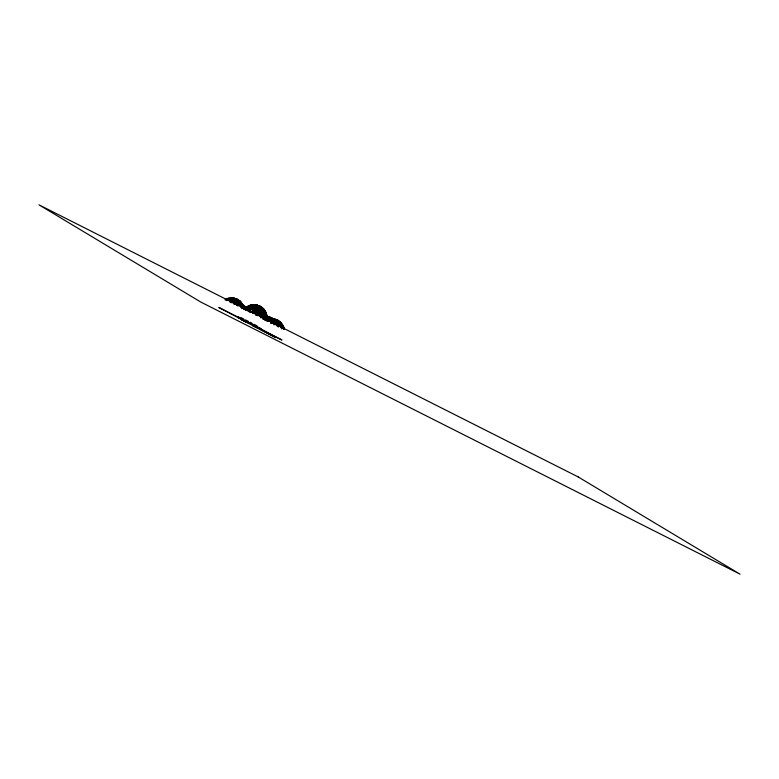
<?xml version="1.0" encoding="UTF-8"?>
<svg xmlns="http://www.w3.org/2000/svg" width="779" height="779" viewBox="0 0 779 779"><rect width="100%" height="100%" fill="white"/><g stroke="black" fill="none" stroke-linecap="round" stroke-linejoin="round"><path stroke-width="1.17" d="M226.066 299.418C234.148 297.588 229.036 298.026 233.359 298.785M248.18 307.997L246.924 307.9L252.143 307.471L249.407 307.9L252.464 308.143M255.648 304.959L257.051 305.68M266.905 316.673L268.502 317.394M254.382 306.468L257.245 308.591L254.168 308.844M274.695 322.603L270.751 322.934L271.959 320.393L274.695 322.603L270.761 322.837M271.959 320.393L270.751 322.934M245.083 308.844L246.067 307.286L243.506 305.904L245.989 307.247M271.939 323.285L274.773 323.051L271.929 323.363M232.123 299.146C233.788 296.468 240.487 301.814 232.123 299.146L233.34 298.191M252.435 307.705C261.238 309.662 247.323 309.497 252.454 307.588M255.921 305.066C265.094 307.111 250.585 306.936 255.94 304.949M267.392 316.693L270.177 317.929L267.236 317.598M273.507 318.932C282.202 321.182 268.395 320.734 273.507 318.932L276.691 320.383L277.188 319.955L273.887 319.03M233.778 298.211C237.673 299.107 237.692 300.49 233.934 298.279M235.015 299.097L236.845 299.302M252.873 307.578L256.096 308.727M255.94 308.669L254.149 308.348M273.926 318.923L275.162 319.799L273.332 318.689L268.122 319.127L265.746 320.179M236.329 299.993C227.614 296.02 235.492 305.066 236.358 299.886M251.374 308.796L255.463 309.253L251.374 308.796L254.197 311.103L255.463 309.253M258.93 306.751C250.215 302.778 258.102 311.814 258.959 306.644M272.514 320.179L276.438 320.617L272.514 320.179L275.23 322.389L276.438 320.617M251.714 324.181L261.462 329.449M253 307.754L255.678 308.932M256.398 305.105C266.087 309 251.607 302.788 257.645 305.748M267.957 316.741L271.102 317.598L270.634 317.92M276.691 320.383L277.188 319.955M229.932 302.174L231.159 299.526L228.081 300.48M230.584 301.356L233.184 297.987C238.939 298.834 243.428 303.606 244.314 309.292L240.847 301.94L236.835 299.769L233.184 297.987L227.974 298.415L225.121 299.701M246.154 310.13L250.263 308.893L249.027 311.532L246.135 310.032M249.689 310.714L252.279 307.345C258.287 308.202 262.776 313.353 263.516 319.254M252.932 307.987L253.759 306.283L249.64 307.423L253.759 306.283M252.951 308.075L253.779 306.381M253.194 308.104L254.246 305.952L259.436 306.527L263.458 308.698L265.746 312.145L267.207 317.024L265.279 319.585M253.545 308.172L254.392 306.381M270.449 322.009L271.238 320.286L267.275 321.376M270.732 322.058L273.332 318.689C278.804 319.526 283.352 323.918 284.267 329.39L281.005 322.642L273.332 318.689L270.936 318.962M262.221 315.31L260.069 311.727L259.319 313.031L262.007 315.183L262.27 317.394M259.797 306.653L263.117 308.65L262.465 309.896M281.024 323.129L282.962 326.586L280.372 324.376L281.122 323.061L283.274 326.654M281.122 323.061L280.372 324.376M235.57 299.389L237.449 299.496L240.847 301.94L238.296 305.67M237.449 299.496L238.997 301.161M254.665 308.757L256.544 308.854L258.092 310.519M264.704 319.945L266.175 317.589L264.811 319.945L264.461 315.904L266.175 317.589M265.736 319.487L266.622 317.881L269.164 319.127M234.021 304.083L237.468 299.331L240.331 301.726M234.304 304.248L235.287 302.603L236.65 305.164M252.863 313.255L253.808 311.668L249.845 311.999M253.126 313.44L256.573 308.698L258.784 310.85M253.399 313.616L254.392 311.97L256.262 315.3M273.857 324.639L274.773 323.051M274.169 324.785L277.616 320.033L283.293 326.099C284.072 329.274 282.748 324.307 283.166 326.713M245.239 309.253L246.495 307.218C254.665 300.996 266.204 307.257 267.207 317.024M246.544 307.462L245.58 309.01L246.612 307.549L248.52 307.686L246.612 307.549M236.943 300.188L239.406 303.226L236.943 300.188L235.657 302.028L239.465 303.138M256.038 309.555L258.501 312.593L256.038 309.555L254.752 311.396L258.56 312.506M259.495 307.033L262.007 309.984L259.495 307.033L258.258 308.786L262.065 309.896M277.11 320.958L279.466 323.879L277.11 320.958L275.873 322.73L279.525 323.791M254.392 311.97L256.223 315.368M237.712 299.594C244.752 303.8 235.307 300.003 237.712 299.594L240.409 301.639M256.807 308.961C255.346 309.214 259.349 309.799 259.504 310.996M259.193 310.948L256.349 309.282M271.705 318.046L271.238 318.368L271.705 318.046L274.393 320.081M277.791 320.403L281.005 322.642L278.454 326.372M280.245 322.282L277.334 320.724L277.86 320.305M226.309 300.46L227.546 298.873M226.407 300.645L227.974 298.415L229.737 298.493M226.913 300.49L228.12 298.63L231.032 299.35L228.12 298.63M241.646 308.085C245.843 306.244 236.982 300.733 241.402 307.053M241.733 308.046L242.97 306.293M242.269 307.812L243.311 306.322L236.835 299.769L227.974 298.415L225.287 299.749M245.395 309.789L246.524 308.182L245.434 309.896M245.512 310.003L247.07 307.783L252.279 307.345L255.931 309.136L259.952 311.298L263.506 319.01M246.057 309.711L247.235 308.026L250.04 308.718L247.235 308.026M247.264 308.133L246.086 309.818L250.01 308.611M246.875 307.053L248.959 307.316L250.147 305.631M267.275 319.799L269.738 319.108L266.476 317.52L265.912 313.08C261.325 309.584 256.038 306.858 250.575 305.173L249.017 307.393L246.495 307.218L243.145 305.397L240.059 301.843L242.999 305.212L244.109 309.01M250.721 305.387L249.514 307.247L253.642 306.108L250.721 305.387L253.613 306.001M262.065 315.651L259.388 313.479L262.065 315.651L260.838 317.404M261.364 317.17L262.406 315.69L255.931 309.136L247.07 307.783L244.314 309.029M264.344 314.794L265.571 313.041C260.42 305.222 263.954 319.39 265.571 313.041M265.912 313.08L262.046 317.705M264.548 315.359L266.272 317.014L264.548 315.359L265.843 313.645L266.486 317.15M267.08 320.607L268.122 319.127L269.894 319.069M283.118 326.995L281.881 328.748L280.43 324.824L283.02 327.044M282.417 328.514L283.459 327.034L276.983 320.481L268.122 319.127L266.087 320.15M239.523 303.615L237.653 305.943L235.774 302.418L239.465 303.674M238.695 305.631L239.981 304.083L240.925 307.101M256.807 315.232L254.811 311.843L258.618 312.973L256.749 315.3L254.373 311.357L250.741 308.562L246.553 309.711M257.401 315.028L259.952 311.298L256.982 309.205M257.197 315.748L259.086 313.44L260.02 316.459M258.316 309.234L260.254 312.691L262.124 310.363L258.316 309.234L262.114 315.076M266.476 317.52L264.354 315.31L260.332 313.139L263.458 308.698L260.498 306.449M263.945 314.804L260.692 313.139C263.779 304.871 265.103 322.487 262.513 310.879M278.376 325.846C283.595 322.896 269.427 322.448 279.534 324.395M278.239 327.092L280.128 324.785L281.073 327.803M262.114 308.182L263.068 308.435L260.283 306.322L259.728 306.751M259.943 306.945L263.117 308.65M262.163 317.082L263.847 315.378L261.734 314.239L259.797 311.921L261.754 314.541L259.709 312.233M262.455 317.589L264.159 315.904L264.354 319.049M262.542 317.589L264.159 315.904L264.266 319.039M246.31 307.374L247.342 306.605L246.388 307.462M242.678 304.793L239.971 301.911M262.611 308.552L263.536 308.903L265.62 312.769L263.692 309.302M259.933 311.581L262.124 315.378M263.536 308.903L265.337 311.629M280.985 322.925L280.07 322.574L283.04 325.982M231.49 299.058C234.81 296.906 229.484 300.772 228.607 298.561M250.565 308.396L251.734 307.481L250.575 308.513L247.79 307.812L251.734 307.598M251.208 305.31L254.1 305.806L255.317 304.969M271.618 319.741C274.802 317.686 269.69 321.376 268.843 319.263M240.312 303.606L240.964 302.359L242.902 305.816M262.922 310.363L263.575 309.117L265.512 312.574M282.806 325.885L281.443 324.346M266.369 317.17L267.041 316.771L266.058 313.771M242.892 305.271L243.126 305.952M250.098 305.524L247.04 307.179M244.392 309.107L247.07 307.783L248.861 307.851M244.606 309.273L246.573 308.289M265.6 320.51L267.567 319.526L265.649 320.617M250.575 305.173L247.128 306.673L255.785 304.745C262.007 306.653 264.85 313.47 264.607 319.556M247.391 306.712L251.753 305.378L247.761 306.575M244.752 308.951L246.953 308.017M266.272 320.111L269.193 319.234M243.262 305.806L244.022 308.961M243.272 306.575L243.145 305.397M265.863 312.564L267.022 316.654M265.99 313.294L265.746 312.145L260.079 306.089L257.868 308.747L260.332 313.139M263.536 319.371L262.494 315.904M283.41 326.508L284.16 329.429M225.54 299.613L233.184 297.987M225.998 299.584L227.994 298.99M248.647 306.449L251.598 305.446M244.635 308.971L252.279 307.345M266.233 319.896L269.037 319.049L267.168 319.692M267.314 319.916L269.222 319.341M226.884 300.382L231.012 299.243M227.458 300.353L231.645 299.194L235.268 301.999L240.02 303.518L241.402 307.539M254.246 305.952L249.017 307.393L250.838 308.289M267.129 321.152L271.092 320.062L268.317 319.478M267.606 321.055L271.793 319.896L275.415 322.701L280.177 324.22L281.794 328.796M267.294 321.474L271.238 320.286M263.847 315.378L261.666 314.258M257.245 327.813L252.873 325.807L275.873 337.667L259.689 329.011M243.136 306.916L243.525 309.136M265.843 313.645L266.165 317.043M262.338 316.245L262.523 318.523M265.756 312.837L266.106 316.293M262.367 315.417L263.399 319.283M283.303 326.781L283.877 328.699M262.445 316.401L262.844 318.63M270.8 318.971L272.631 318.874M232.707 298.104L228.451 298.386M231.1 302.34L235.268 301.999L236.738 304.628M230.75 302.632L234.713 302.301L231.723 302.622M255.308 304.852L250.478 305.397M251.734 307.481L247.644 307.861M249.153 311.795L254.373 311.357L259.125 312.876L260.848 317.91M268.687 319.205L272.786 318.932M272.29 322.964L275.415 322.701L277.382 326.206M227.877 298.639L229.114 298.513M266.963 317.413L266.408 317.793L268.249 319.234M266.525 317.803L270.342 318.26L266.399 317.92M266.739 317.657L270.888 318.124L272.903 319.205M237.468 299.331L234.946 299.048L238.744 300.996M254.051 308.406L256.573 308.698M275.201 319.682L277.616 320.033M275.717 320.091L277.597 320.198L275.766 319.994L278.337 321.318M229.591 298.396L232.804 298.785M255.405 305.543L257.557 305.796M248.686 307.763L251.909 308.153M271.063 317.715L267.246 316.332L271.53 317.686L274.461 319.984M248.443 322.516L218.811 307.452L238.588 317.754M240.964 318.718L239.357 318.056M263.516 330.871L281.959 340.024L259.173 328.105M240.838 317.589L243.681 318.981M253.078 325.758L241.558 319.682L245.58 321.844M242.133 319.994L244.217 320.967M245.005 321.532L247.527 322.749M256.729 326.791L260.916 328.68L237.907 316.819L243.175 319.799M267.246 316.332L270.888 318.124L271.53 317.686L273.01 319.117M262.64 330.16L264.217 331.143M245.512 319.906L248.199 321.269M237.634 317.433L243.506 320.588M250.205 322.311L252.045 323.275M253.973 324.288L257.089 325.963M257.606 305.855L255.785 304.745L254.1 305.806M252.143 307.471L253.477 308.27M233.038 298.104L234.372 298.902M264.461 315.904L266.077 317.589M240.068 302.125L242.688 305.076M241.286 303.664L242.59 305.144M276 323.178L277.334 325.739M276.633 325.515L275.445 323.402L276.584 325.583M258.832 311.025L257.898 309.36L258.784 311.084M244.402 308.64L243.593 305.933L244.343 308.688M262.377 315.943L262.25 314.755L262.406 317.764M283.459 327.034L283.741 329.254M262.406 315.69L262.727 318.65M243.311 306.322L243.623 309.282M283.293 326.099L283.439 328.31M283.166 326.411L283.313 328.738M231.791 299.623L230.526 302.262L234.645 301.833L231.791 299.623M250.887 308.99L249.631 311.629L253.75 311.191L250.887 308.99M240.507 301.892C240.38 306.459 233.349 295.611 240.507 301.892M259.611 311.259C259.475 315.816 252.445 304.969 259.611 311.259M280.606 322.594C280.479 326.966 273.731 316.566 280.606 322.594M578.125 476.894L38.95 204.819L200.875 302.106L740.05 574.181L578.125 476.894"/></g></svg>
